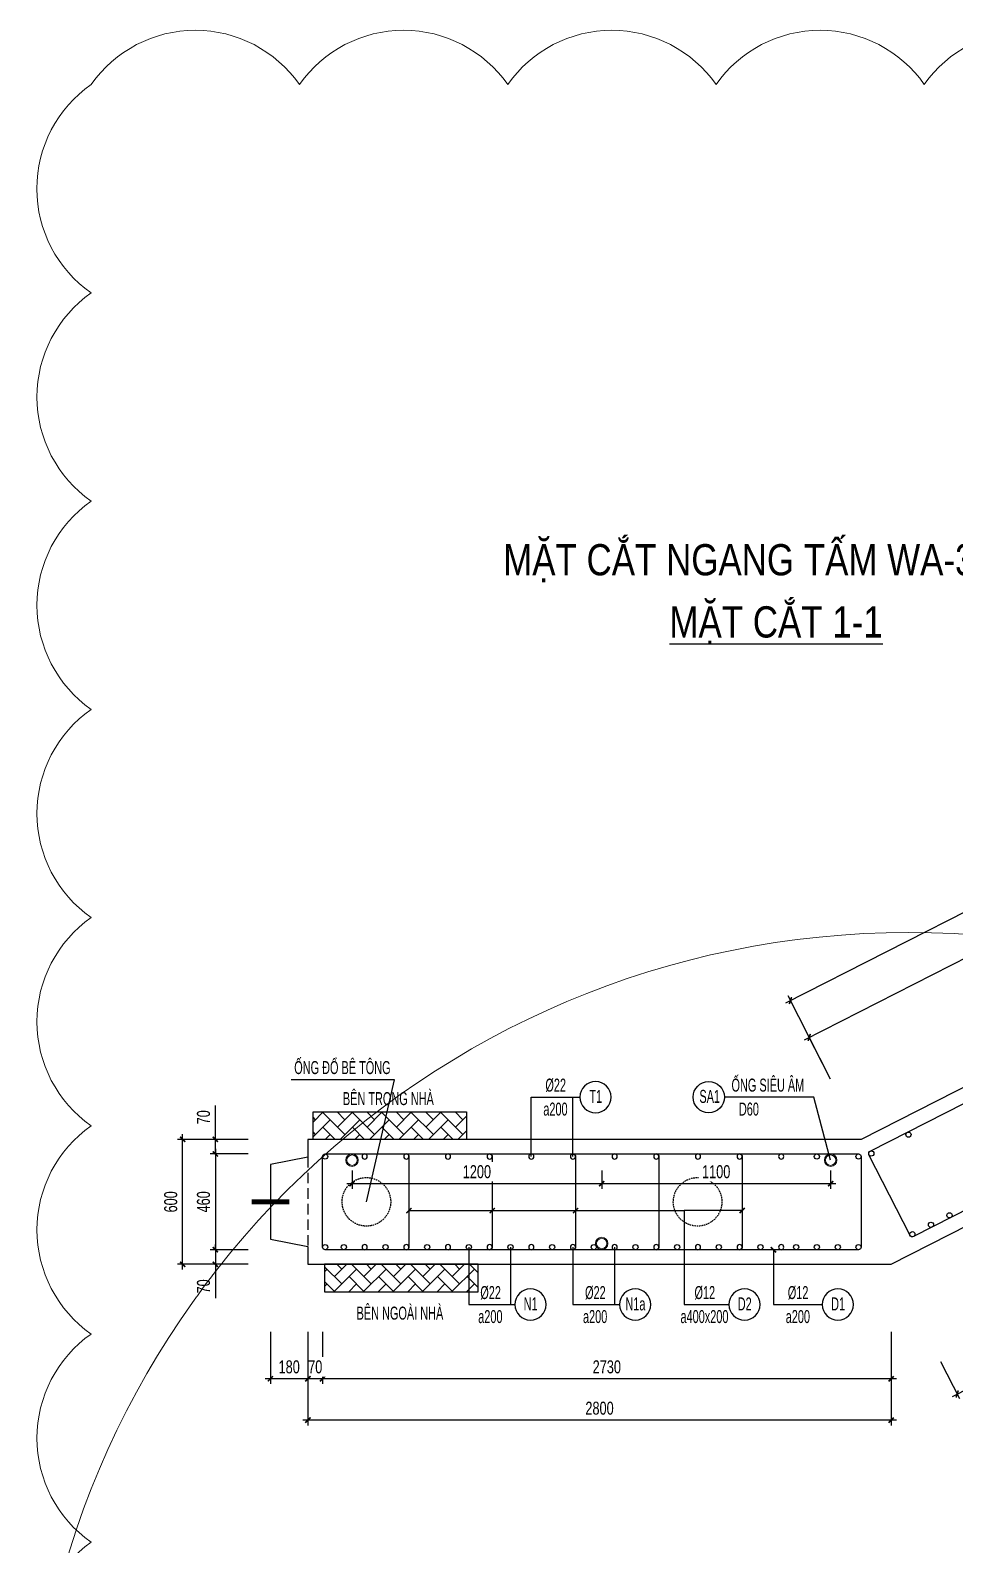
# Model space of a CAD drawing. Header units: millimetres. Extents: x -147841 to 368790, y -162721 to 84261.
# Drawn here: x 328597 to 333035, y -99861 to -92588 of the extents above; entities that cross this region are included whole.
import ezdxf
from ezdxf.enums import TextEntityAlignment as Align

# ---------------------------------------------------------------- set-up
doc = ezdxf.new("R2010")
doc.units = ezdxf.units.MM
doc.header["$LTSCALE"] = 1000
doc.header["$MEASUREMENT"] = 0
doc.header["$PDMODE"] = 1
doc.header["$PDSIZE"] = -10
doc.linetypes.add('DASHED', pattern=[0.75, 0.5, -0.25])
doc.linetypes.add('HIDDEN', pattern=[0.375, 0.25, -0.125])
doc.layers.get('0').update_dxf_attribs({"linetype": 'CONTINUOUS', "lineweight": 18})
doc.layers.get('DEFPOINTS').update_dxf_attribs({"color": 5, "linetype": 'CONTINUOUS', "lineweight": 18})
for name, color, linetype, lineweight in [('0-THAY', 7, 'CONTINUOUS', 18), ('ccu11-Dim', 8, 'CONTINUOUS', 18), ('DIM', 8, 'CONTINUOUS', 18)]:
    doc.layers.add(name, color=color, linetype=linetype, lineweight=lineweight)
for name, color, linetype in [('ccu11-Hatch', 250, 'CONTINUOUS'), ('ccu11-Khuat', 9, 'DASHED'), ('ccu11-Manh', 8, 'CONTINUOUS'), ('ccu11-Thep', 4, 'CONTINUOUS'), ('ccu11-Thepdai', 6, 'CONTINUOUS'), ('KC-Cotthep', 8, 'CONTINUOUS'), ('KC-Dim', 8, 'CONTINUOUS'), ('KC-Text', 31, 'CONTINUOUS'), ('KC-Thay', 7, 'CONTINUOUS')]:
    doc.layers.add(name, color=color, linetype=linetype)
doc.styles.add('ARIAL', font='arial.ttf', dxfattribs={"width": 0.7})
doc.styles.add('ccu11-dim', font='vnsimli.shx', dxfattribs={"width": 0.65, "bigfont": 'bigfont.shx'})
doc.dimstyles.new('2.5-25', dxfattribs={"dimscale": 25, "dimtxt": 2.5, "dimasz": 1, "dimexe": 1, "dimexo": 2, "dimgap": 1, "dimtad": 1, "dimdec": 1, "dimrnd": 5, "dimdsep": 46, "dimtxsty": 'ARIAL', "dimblk": 'ARCHTICK', "dimcen": -1, "dimdle": 1, "dimclrd": 256, "dimclre": 256, "dimclrt": 3, "dimadec": 0, "dimazin": 2, "dimtfac": 0.1, "dimtdec": 1, "dimtmove": 0, "dimatfit": 1, "dimldrblk": 'ARCHTICK', "dimfxl": 1, "dimtvp": 0.833333, "dimtfill": 1, "dimtolj": 1, "dimtzin": 12, "dimarcsym": 0})
doc.dimstyles.new('ccu11-100x4', dxfattribs={"dimscale": 100, "dimtxt": 2.5, "dimasz": 1, "dimexe": 1, "dimexo": 2, "dimgap": 1, "dimtad": 1, "dimdec": 0, "dimlfac": 0.25, "dimdsep": 46, "dimtxsty": 'ccu11-dim', "dimblk": 'ARCHTICK', "dimcen": -1, "dimdle": 1, "dimclrd": 256, "dimclre": 256, "dimclrt": 31, "dimadec": 0, "dimazin": 2, "dimtfac": 0.1, "dimtdec": 0, "dimtmove": 0, "dimatfit": 1, "dimldrblk": 'ARCHTICK', "dimfxl": 1, "dimtvp": 0.833333, "dimtolj": 1, "dimtzin": 12, "dimarcsym": 0})

# ---------------------------------------------------------------- blocks, each defined once
blk = doc.blocks.new('_ARCHTICK')
at = {"color": 0, "linetype": 'ByBlock', "const_width": 0.3}
blk.add_lwpolyline([(-0.5, -0.5), (0.5, 0.5)], dxfattribs=at)
blk = doc.blocks.new('*D730')
at = {"layer": 'DEFPOINTS', "color": 0, "linetype": 'ByBlock', "ltscale": 30, "transparency": 16777216}
for p in [(336344.8, -95384.8), (336469.8, -95630.4), (332461.8, -97670.3)]:
    blk.add_point(p, dxfattribs=at)
at = {"layer": 'KC-Dim', "linetype": 'ByBlock', "lineweight": -2, "ltscale": 30, "transparency": 16777216}
for p, q in [((332314.5, -97436), (336367, -95373.4)), ((336447.1, -95585.9), (336333.4, -95362.5)), ((332439.1, -97625.7), (332325.4, -97402.3))]:
    blk.add_line(p, q, dxfattribs=at)
at = {"layer": 'KC-Dim', "linetype": 'ByBlock', "lineweight": -2, "ltscale": 30, "transparency": 16777216, "xscale": 25, "yscale": 25, "zscale": 25}
for p, rotation in [((336344.8, -95384.8), 26.97333114051456), ((332336.7, -97424.6), 206.9733311405146)]:
    blk.add_blockref('_ARCHTICK', p, dxfattribs=dict(at, rotation=rotation))
at = {"layer": 'KC-Dim', "color": 3, "linetype": 'ByBlock', "ltscale": 30, "transparency": 16777216, "insert": (334314.9, -96354), "char_height": 62.5, "attachment_point": 5, "rotation": 26.97333, "style": 'ARIAL', "bg_fill": 3, "box_fill_scale": 1.25, "bg_fill_color": 256, "bg_fill_true_color": 13158600, "bg_fill_transparency": 0}
blk.add_mtext('\\A1;4495', dxfattribs=at)
blk = doc.blocks.new('*D737')
at = {"layer": 'DEFPOINTS', "color": 0, "ltscale": 3000, "transparency": 16777216}
for p in [(336317.1, -95176.1), (336532.2, -95598.7), (332461.8, -97670.3)]:
    blk.add_point(p, dxfattribs=at)
at = {"layer": 'DIM', "lineweight": -2, "ltscale": 3000, "transparency": 16777216}
for p, q in [((332224.4, -97259), (336339.4, -95164.7)), ((336509.5, -95554.1), (336305.8, -95153.8)), ((332439.1, -97625.7), (332235.3, -97225.4))]:
    blk.add_line(p, q, dxfattribs=at)
at = {"layer": 'DIM', "lineweight": -2, "ltscale": 3000, "transparency": 16777216, "xscale": 25, "yscale": 25, "zscale": 25}
for p, rotation in [((336317.1, -95176.1), 26.97333114051456), ((332246.7, -97247.7), 206.9733311405146)]:
    blk.add_blockref('_ARCHTICK', p, dxfattribs=dict(at, rotation=rotation))
at = {"layer": 'DIM', "color": 3, "ltscale": 3000, "transparency": 16777216, "insert": (334256.1, -96161.1), "char_height": 62.5, "attachment_point": 5, "rotation": 26.97333, "style": 'ARIAL', "bg_fill": 3, "box_fill_scale": 1.25, "bg_fill_color": 256, "bg_fill_true_color": 13158600, "bg_fill_transparency": 0}
blk.add_mtext('\\A1;4565', dxfattribs=at)
blk = doc.blocks.new('att_thep_2')
blk.add_circle((-300, 0), 300)
at = {"color": 3, "style": 'ARIAL', "width": 0.6}
blk.add_attdef('DK', text='', height=250, dxfattribs=at).set_placement((467, 105), align=Align.CENTER)
at = {"color": 31, "style": 'ARIAL', "width": 0.6}
blk.add_attdef('SH', text='', height=250, dxfattribs=at).set_placement((-281, -111), align=Align.CENTER)
at = {"color": 2, "style": 'ARIAL', "width": 0.6}
blk.add_attdef('KC', text='', height=250, dxfattribs=at).set_placement((472, -355), align=Align.CENTER)
blk = doc.blocks.new('*U738')
at = {"layer": 'ccu11-Thepdai', "flags": 128}
blk.add_lwpolyline([(50, 230), (-37.5, 230, 0.414214), (-50, 217.5), (-50, -114.4), (-50, -217.5, 0.414214), (-37.5, -230), (50, -230)], format="xyb", dxfattribs=at)
blk = doc.blocks.new('*U739')
at = {"layer": 'DIM', "color": 0, "linetype": 'ByBlock', "lineweight": -2, "transparency": 16777216}
for p in [(0, 0), (400, 0), (800, 0), (1200, 0), (1600, 0)]:
    blk.add_blockref('*U738', p, dxfattribs=at)
blk = doc.blocks.new('*U740')
at = {"layer": 'ccu11-Thep'}
blk.add_circle((0, 0), 12.5, dxfattribs=at)
blk = doc.blocks.new('*U741')
at = {"layer": 'KC-Dim', "color": 0, "linetype": 'ByBlock', "lineweight": -2, "transparency": 16777216}
for p in [(0, 0), (200, 0), (400, 0), (600, 0), (800, 0), (1000, 0), (1200, 0), (1400, 0), (1600, 0), (1800, 0), (2000, 0)]:
    blk.add_blockref('*U740', p, dxfattribs=at)
blk = doc.blocks.new('A$C260038B3')
at = {"layer": '0-THAY', "linetype": 'Continuous'}
for radius in [120, 100]:
    blk.add_circle((0, 0), radius, dxfattribs=at)
blk = doc.blocks.new('*U742')
at = {"layer": 'ccu11-Thep'}
blk.add_circle((0, 0), 12.5, dxfattribs=at)
blk = doc.blocks.new('*U743')
at = {"layer": 'KC-Dim', "color": 0, "linetype": 'ByBlock', "lineweight": -2, "transparency": 16777216}
for p in [(0, 0), (200, 0), (400, 0), (600, 0), (800, 0), (1000, 0), (1200, 0), (1400, 0), (1600, 0), (1800, 0), (2000, 0)]:
    blk.add_blockref('*U742', p, dxfattribs=at)
blk = doc.blocks.new('*D744')
at = {"layer": 'DEFPOINTS', "color": 0, "linetype": 'ByBlock', "ltscale": 30, "transparency": 16777216}
for p in [(330141.9, -98014.6), (331340.6, -98014.6), (331340.6, -98127.1)]:
    blk.add_point(p, dxfattribs=at)
at = {"layer": 'KC-Dim', "linetype": 'ByBlock', "lineweight": -2, "ltscale": 30, "transparency": 16777216}
for p, q in [((330141.9, -98064.6), (330141.9, -98152.1)), ((331340.6, -98064.6), (331340.6, -98152.1)), ((330116.9, -98127.1), (331365.6, -98127.1))]:
    blk.add_line(p, q, dxfattribs=at)
at = {"layer": 'KC-Dim', "linetype": 'ByBlock', "lineweight": -2, "ltscale": 30, "transparency": 16777216, "xscale": 25, "yscale": 25, "zscale": 25, "rotation": 180}
blk.add_blockref('_ARCHTICK', (330141.9, -98127.1), dxfattribs=at)
at = {"layer": 'KC-Dim', "linetype": 'ByBlock', "lineweight": -2, "ltscale": 30, "transparency": 16777216, "xscale": 25, "yscale": 25, "zscale": 25}
blk.add_blockref('_ARCHTICK', (331340.6, -98127.1), dxfattribs=at)
at = {"layer": 'KC-Dim', "color": 3, "linetype": 'ByBlock', "ltscale": 30, "transparency": 16777216, "insert": (330741.2, -98070.2), "char_height": 62.5, "attachment_point": 5, "style": 'ARIAL', "bg_fill": 3, "box_fill_scale": 1.25, "bg_fill_color": 256, "bg_fill_true_color": 13158600, "bg_fill_transparency": 0}
blk.add_mtext('\\A1;1200', dxfattribs=at)
blk = doc.blocks.new('*D745')
at = {"layer": 'DEFPOINTS', "color": 0, "linetype": 'ByBlock', "ltscale": 30, "transparency": 16777216}
for p in [(331340.6, -98014.6), (332439.6, -98014.6), (332439.6, -98127.1)]:
    blk.add_point(p, dxfattribs=at)
at = {"layer": 'KC-Dim', "linetype": 'ByBlock', "lineweight": -2, "ltscale": 30, "transparency": 16777216}
for p, q in [((331340.6, -98064.6), (331340.6, -98152.1)), ((332439.6, -98064.6), (332439.6, -98152.1)), ((331315.6, -98127.1), (332464.6, -98127.1))]:
    blk.add_line(p, q, dxfattribs=at)
at = {"layer": 'KC-Dim', "linetype": 'ByBlock', "lineweight": -2, "ltscale": 30, "transparency": 16777216, "xscale": 25, "yscale": 25, "zscale": 25, "rotation": 180}
blk.add_blockref('_ARCHTICK', (331340.6, -98127.1), dxfattribs=at)
at = {"layer": 'KC-Dim', "linetype": 'ByBlock', "lineweight": -2, "ltscale": 30, "transparency": 16777216, "xscale": 25, "yscale": 25, "zscale": 25}
blk.add_blockref('_ARCHTICK', (332439.6, -98127.1), dxfattribs=at)
at = {"layer": 'KC-Dim', "color": 3, "linetype": 'ByBlock', "ltscale": 30, "transparency": 16777216, "insert": (331890.1, -98070.2), "char_height": 62.5, "attachment_point": 5, "style": 'ARIAL', "bg_fill": 3, "box_fill_scale": 1.25, "bg_fill_color": 256, "bg_fill_true_color": 13158600, "bg_fill_transparency": 0}
blk.add_mtext('\\A1;1100', dxfattribs=at)
blk = doc.blocks.new('*D746')
at = {"layer": 'DEFPOINTS', "color": 0, "linetype": 'ByBlock', "ltscale": 30, "transparency": 16777216}
for p in [(330000, -98788.8), (332730, -98838.8), (330000, -99064.4)]:
    blk.add_point(p, dxfattribs=at)
at = {"layer": 'KC-Dim', "linetype": 'ByBlock', "lineweight": -2, "ltscale": 30, "transparency": 16777216}
for p, q in [((330000, -98838.8), (330000, -99089.4)), ((332730, -98888.8), (332730, -99089.4)), ((332755, -99064.4), (329975, -99064.4))]:
    blk.add_line(p, q, dxfattribs=at)
at = {"layer": 'KC-Dim', "linetype": 'ByBlock', "lineweight": -2, "ltscale": 30, "transparency": 16777216, "xscale": 25, "yscale": 25, "zscale": 25, "rotation": 180}
blk.add_blockref('_ARCHTICK', (330000, -99064.4), dxfattribs=at)
at = {"layer": 'KC-Dim', "linetype": 'ByBlock', "lineweight": -2, "ltscale": 30, "transparency": 16777216, "xscale": 25, "yscale": 25, "zscale": 25}
blk.add_blockref('_ARCHTICK', (332730, -99064.4), dxfattribs=at)
at = {"layer": 'KC-Dim', "color": 3, "linetype": 'ByBlock', "ltscale": 30, "transparency": 16777216, "insert": (331365, -99007.5), "char_height": 62.5, "attachment_point": 5, "style": 'ARIAL', "bg_fill": 3, "box_fill_scale": 1.25, "bg_fill_color": 256, "bg_fill_true_color": 13158600, "bg_fill_transparency": 0}
blk.add_mtext('\\A1;2730', dxfattribs=at)
blk = doc.blocks.new('*D747')
at = {"layer": 'DEFPOINTS', "color": 0, "linetype": 'ByBlock', "ltscale": 30, "transparency": 16777216}
for p in [(329328.5, -97914.6), (329693.5, -97914.6), (329693.5, -98514.6)]:
    blk.add_point(p, dxfattribs=at)
at = {"layer": 'KC-Dim', "linetype": 'ByBlock', "lineweight": -2, "ltscale": 30, "transparency": 16777216}
for p, q in [((329328.5, -98539.6), (329328.5, -97889.6)), ((329643.5, -97914.6), (329303.5, -97914.6)), ((329643.5, -98514.6), (329303.5, -98514.6))]:
    blk.add_line(p, q, dxfattribs=at)
at = {"layer": 'KC-Dim', "linetype": 'ByBlock', "lineweight": -2, "ltscale": 30, "transparency": 16777216, "xscale": 25, "yscale": 25, "zscale": 25}
for p, rotation in [((329328.5, -97914.6), 90), ((329328.5, -98514.6), 270)]:
    blk.add_blockref('_ARCHTICK', p, dxfattribs=dict(at, rotation=rotation))
at = {"layer": 'KC-Dim', "color": 3, "linetype": 'ByBlock', "ltscale": 30, "transparency": 16777216, "insert": (329271.6, -98214.6), "char_height": 62.5, "attachment_point": 5, "rotation": 90, "style": 'ARIAL', "bg_fill": 3, "box_fill_scale": 1.25, "bg_fill_color": 256, "bg_fill_true_color": 13158600, "bg_fill_transparency": 0}
blk.add_mtext('\\A1;600', dxfattribs=at)
blk = doc.blocks.new('*D748')
at = {"layer": 'DEFPOINTS', "color": 0, "linetype": 'ByBlock', "ltscale": 30, "transparency": 16777216}
for p in [(329693.5, -97984.6), (329485.7, -98444.6), (329693.5, -98444.6)]:
    blk.add_point(p, dxfattribs=at)
at = {"layer": 'KC-Dim', "linetype": 'ByBlock', "lineweight": -2, "ltscale": 30, "transparency": 16777216}
for p, q in [((329485.7, -97959.6), (329485.7, -98469.6)), ((329643.5, -97984.6), (329460.7, -97984.6)), ((329643.5, -98444.6), (329460.7, -98444.6))]:
    blk.add_line(p, q, dxfattribs=at)
at = {"layer": 'KC-Dim', "linetype": 'ByBlock', "lineweight": -2, "ltscale": 30, "transparency": 16777216, "xscale": 25, "yscale": 25, "zscale": 25}
for p, rotation in [((329485.7, -97984.6), 90), ((329485.7, -98444.6), 270)]:
    blk.add_blockref('_ARCHTICK', p, dxfattribs=dict(at, rotation=rotation))
at = {"layer": 'KC-Dim', "color": 3, "linetype": 'ByBlock', "ltscale": 30, "transparency": 16777216, "insert": (329428.8, -98214.6), "char_height": 62.5, "attachment_point": 5, "rotation": 90, "style": 'ARIAL', "bg_fill": 3, "box_fill_scale": 1.25, "bg_fill_color": 256, "bg_fill_true_color": 13158600, "bg_fill_transparency": 0}
blk.add_mtext('\\A1;460', dxfattribs=at)
blk = doc.blocks.new('*D749')
at = {"layer": 'DEFPOINTS', "color": 0, "linetype": 'ByBlock', "ltscale": 30, "transparency": 16777216}
for p in [(329485.7, -97914.6), (329693.5, -97914.6), (329693.5, -97984.6)]:
    blk.add_point(p, dxfattribs=at)
at = {"layer": 'KC-Dim', "linetype": 'ByBlock', "lineweight": -2, "ltscale": 30, "transparency": 16777216}
for p, q in [((329485.7, -97914.6), (329485.7, -97752.4)), ((329643.5, -97914.6), (329460.7, -97914.6)), ((329485.7, -97984.6), (329485.7, -97914.6)), ((329643.5, -97984.6), (329460.7, -97984.6)), ((329485.7, -97984.6), (329485.7, -98009.6))]:
    blk.add_line(p, q, dxfattribs=at)
at = {"layer": 'KC-Dim', "linetype": 'ByBlock', "lineweight": -2, "ltscale": 30, "transparency": 16777216, "xscale": 25, "yscale": 25, "zscale": 25}
for p, rotation in [((329485.7, -97914.6), 270), ((329485.7, -97984.6), 90)]:
    blk.add_blockref('_ARCHTICK', p, dxfattribs=dict(at, rotation=rotation))
at = {"layer": 'KC-Dim', "color": 3, "linetype": 'ByBlock', "ltscale": 30, "transparency": 16777216, "insert": (329428.8, -97808.5), "char_height": 62.5, "attachment_point": 5, "rotation": 90, "style": 'ARIAL', "bg_fill": 3, "box_fill_scale": 1.25, "bg_fill_color": 256, "bg_fill_true_color": 13158600, "bg_fill_transparency": 0}
blk.add_mtext('\\A1;70', dxfattribs=at)
blk = doc.blocks.new('*D750')
at = {"layer": 'DEFPOINTS', "color": 0, "linetype": 'ByBlock', "ltscale": 30, "transparency": 16777216}
for p in [(329693.5, -98444.6), (329485.7, -98514.6), (329693.5, -98514.6)]:
    blk.add_point(p, dxfattribs=at)
at = {"layer": 'KC-Dim', "linetype": 'ByBlock', "lineweight": -2, "ltscale": 30, "transparency": 16777216}
for p, q in [((329643.5, -98444.6), (329460.7, -98444.6)), ((329485.7, -98444.6), (329485.7, -98419.6)), ((329485.7, -98444.6), (329485.7, -98514.6)), ((329643.5, -98514.6), (329460.7, -98514.6)), ((329485.7, -98514.6), (329485.7, -98676.8))]:
    blk.add_line(p, q, dxfattribs=at)
at = {"layer": 'KC-Dim', "linetype": 'ByBlock', "lineweight": -2, "ltscale": 30, "transparency": 16777216, "xscale": 25, "yscale": 25, "zscale": 25}
for p, rotation in [((329485.7, -98444.6), 270), ((329485.7, -98514.6), 90)]:
    blk.add_blockref('_ARCHTICK', p, dxfattribs=dict(at, rotation=rotation))
at = {"layer": 'KC-Dim', "color": 3, "linetype": 'ByBlock', "ltscale": 30, "transparency": 16777216, "insert": (329428.8, -98620.7), "char_height": 62.5, "attachment_point": 5, "rotation": 90, "style": 'ARIAL', "bg_fill": 3, "box_fill_scale": 1.25, "bg_fill_color": 256, "bg_fill_true_color": 13158600, "bg_fill_transparency": 0}
blk.add_mtext('\\A1;70', dxfattribs=at)
blk = doc.blocks.new('*D751')
at = {"layer": 'DEFPOINTS', "color": 0, "ltscale": 3000, "transparency": 16777216}
for p in [(329930, -98788.8), (330000, -98788.8)]:
    blk.add_point(p, dxfattribs=at)
at = {"layer": 'KC-Dim', "lineweight": -2, "ltscale": 3000, "transparency": 16777216}
for p, q in [((329930, -98838.8), (329930, -99089.4)), ((330000, -98838.8), (330000, -99089.4)), ((330025, -99064.4), (329905, -99064.4))]:
    blk.add_line(p, q, dxfattribs=at)
at = {"layer": 'KC-Dim', "lineweight": -2, "ltscale": 3000, "transparency": 16777216, "xscale": 25, "yscale": 25, "zscale": 25, "rotation": 180}
blk.add_blockref('_ARCHTICK', (329930, -99064.4), dxfattribs=at)
at = {"layer": 'KC-Dim', "lineweight": -2, "ltscale": 3000, "transparency": 16777216, "xscale": 25, "yscale": 25, "zscale": 25}
blk.add_blockref('_ARCHTICK', (330000, -99064.4), dxfattribs=at)
at = {"layer": 'KC-Dim', "color": 3, "ltscale": 3000, "transparency": 16777216, "insert": (329965, -99007.5), "char_height": 62.5, "attachment_point": 5, "style": 'ARIAL', "bg_fill": 3, "box_fill_scale": 1.25, "bg_fill_color": 256, "bg_fill_true_color": 13158600, "bg_fill_transparency": 0}
blk.add_mtext('\\A1;70', dxfattribs=at)
at = {"layer": 'DEFPOINTS', "color": 0, "ltscale": 3000, "transparency": 16777216}
blk.add_point((329930, -99064.4), dxfattribs=at)
blk = doc.blocks.new('*D752')
at = {"layer": 'DEFPOINTS', "color": 0, "ltscale": 3000, "transparency": 16777216}
for p in [(329750, -98788.8), (329930, -98788.8)]:
    blk.add_point(p, dxfattribs=at)
at = {"layer": 'KC-Dim', "lineweight": -2, "ltscale": 3000, "transparency": 16777216}
for p, q in [((329750, -98838.8), (329750, -99089.4)), ((329930, -98838.8), (329930, -99089.4)), ((329955, -99064.4), (329725, -99064.4))]:
    blk.add_line(p, q, dxfattribs=at)
at = {"layer": 'KC-Dim', "color": 3, "ltscale": 3000, "transparency": 16777216, "insert": (329840, -99007.5), "char_height": 62.5, "attachment_point": 5, "style": 'ARIAL', "bg_fill": 3, "box_fill_scale": 1.25, "bg_fill_color": 256, "bg_fill_true_color": 13158600, "bg_fill_transparency": 0}
blk.add_mtext('\\A1;180', dxfattribs=at)
at = {"layer": 'DEFPOINTS', "color": 0, "ltscale": 3000, "transparency": 16777216}
blk.add_point((329750, -99064.4), dxfattribs=at)
at = {"layer": 'KC-Dim', "lineweight": -2, "ltscale": 3000, "transparency": 16777216, "xscale": 25, "yscale": 25, "zscale": 25, "rotation": 180}
blk.add_blockref('_ARCHTICK', (329750, -99064.4), dxfattribs=at)
at = {"layer": 'KC-Dim', "lineweight": -2, "ltscale": 3000, "transparency": 16777216, "xscale": 25, "yscale": 25, "zscale": 25}
blk.add_blockref('_ARCHTICK', (329930, -99064.4), dxfattribs=at)
blk = doc.blocks.new('*D753')
at = {"layer": 'DEFPOINTS', "color": 0, "ltscale": 3000, "transparency": 16777216}
for p in [(329930, -98788.8), (332730, -98788.8), (329930, -99263)]:
    blk.add_point(p, dxfattribs=at)
at = {"layer": 'DIM', "lineweight": -2, "ltscale": 3000, "transparency": 16777216}
for p, q in [((329930, -98838.8), (329930, -99288)), ((332730, -98838.8), (332730, -99288)), ((332755, -99263), (329905, -99263))]:
    blk.add_line(p, q, dxfattribs=at)
at = {"layer": 'DIM', "lineweight": -2, "ltscale": 3000, "transparency": 16777216, "xscale": 25, "yscale": 25, "zscale": 25, "rotation": 180}
blk.add_blockref('_ARCHTICK', (329930, -99263), dxfattribs=at)
at = {"layer": 'DIM', "lineweight": -2, "ltscale": 3000, "transparency": 16777216, "xscale": 25, "yscale": 25, "zscale": 25}
blk.add_blockref('_ARCHTICK', (332730, -99263), dxfattribs=at)
at = {"layer": 'DIM', "color": 3, "ltscale": 3000, "transparency": 16777216, "insert": (331330, -99206), "char_height": 62.5, "attachment_point": 5, "style": 'ARIAL', "bg_fill": 3, "box_fill_scale": 1.25, "bg_fill_color": 256, "bg_fill_true_color": 13158600, "bg_fill_transparency": 0}
blk.add_mtext('\\A1;2800', dxfattribs=at)
blk = doc.blocks.new('*D754')
at = {"layer": 'DEFPOINTS', "color": 0, "ltscale": 3000, "transparency": 16777216}
for p in [(336928.7, -96377.7), (337245.6, -97000.5), (332730, -98514.6)]:
    blk.add_point(p, dxfattribs=at)
at = {"layer": 'KC-Dim', "lineweight": -2, "ltscale": 3000, "transparency": 16777216}
for p, q in [((337166.3, -96844.6), (337257, -97022.8)), ((333024.7, -99148.7), (337267.9, -96989.2)), ((332967.6, -98981.4), (333058.3, -99159.7))]:
    blk.add_line(p, q, dxfattribs=at)
at = {"layer": 'KC-Dim', "lineweight": -2, "ltscale": 3000, "transparency": 16777216, "xscale": 25, "yscale": 25, "zscale": 25}
for p, rotation in [((337245.6, -97000.5), 26.97333113893115), ((333047, -99137.4), 206.9733311389311)]:
    blk.add_blockref('_ARCHTICK', p, dxfattribs=dict(at, rotation=rotation))
at = {"layer": 'KC-Dim', "color": 3, "ltscale": 3000, "transparency": 16777216, "insert": (335120.5, -98018.2), "char_height": 62.5, "attachment_point": 5, "rotation": 26.97333, "style": 'ARIAL', "bg_fill": 3, "box_fill_scale": 1.25, "bg_fill_color": 256, "bg_fill_true_color": 13158600, "bg_fill_transparency": 0}
blk.add_mtext('\\A1;4710', dxfattribs=at)
blk = doc.blocks.new('*D770')
at = {"layer": 'DEFPOINTS', "color": 0, "linetype": 'ByBlock', "ltscale": 30, "transparency": 16777216}
for p in [(336344.8, -99343.5), (336469.8, -99589.2), (332461.8, -101629)]:
    blk.add_point(p, dxfattribs=at)
at = {"layer": 'KC-Dim', "linetype": 'ByBlock', "lineweight": -2, "ltscale": 30, "transparency": 16777216}
for p, q in [((332314.5, -101394.7), (336367, -99332.2)), ((336447.1, -99544.6), (336333.4, -99321.3)), ((332439.1, -101584.5), (332325.4, -101361.1))]:
    blk.add_line(p, q, dxfattribs=at)
at = {"layer": 'KC-Dim', "linetype": 'ByBlock', "lineweight": -2, "ltscale": 30, "transparency": 16777216, "xscale": 25, "yscale": 25, "zscale": 25}
for p, rotation in [((336344.8, -99343.5), 26.97333114050561), ((332336.7, -101383.4), 206.9733311405056)]:
    blk.add_blockref('_ARCHTICK', p, dxfattribs=dict(at, rotation=rotation))
at = {"layer": 'KC-Dim', "color": 3, "linetype": 'ByBlock', "ltscale": 30, "transparency": 16777216, "insert": (334314.9, -100312.7), "char_height": 62.5, "attachment_point": 5, "rotation": 26.97333, "style": 'ARIAL', "bg_fill": 3, "box_fill_scale": 1.25, "bg_fill_color": 256, "bg_fill_true_color": 13158600, "bg_fill_transparency": 0}
blk.add_mtext('\\A1;4495', dxfattribs=at)
blk = doc.blocks.new('*D777')
at = {"layer": 'DEFPOINTS', "color": 0, "ltscale": 3000, "transparency": 16777216}
for p in [(336317.1, -99134.8), (336532.2, -99557.4), (332461.8, -101629)]:
    blk.add_point(p, dxfattribs=at)
at = {"layer": 'DIM', "lineweight": -2, "ltscale": 3000, "transparency": 16777216}
for p, q in [((332224.4, -101217.8), (336339.4, -99123.5)), ((336509.5, -99512.9), (336305.8, -99112.6)), ((332439.1, -101584.5), (332235.3, -101184.1))]:
    blk.add_line(p, q, dxfattribs=at)
at = {"layer": 'DIM', "lineweight": -2, "ltscale": 3000, "transparency": 16777216, "xscale": 25, "yscale": 25, "zscale": 25}
for p, rotation in [((336317.1, -99134.8), 26.97333114050561), ((332246.7, -101206.4), 206.9733311405056)]:
    blk.add_blockref('_ARCHTICK', p, dxfattribs=dict(at, rotation=rotation))
at = {"layer": 'DIM', "color": 3, "ltscale": 3000, "transparency": 16777216, "insert": (334256.1, -100119.9), "char_height": 62.5, "attachment_point": 5, "rotation": 26.97333, "style": 'ARIAL', "bg_fill": 3, "box_fill_scale": 1.25, "bg_fill_color": 256, "bg_fill_true_color": 13158600, "bg_fill_transparency": 0}
blk.add_mtext('\\A1;4565', dxfattribs=at)

msp = doc.modelspace()

# ---------------------------------------------------------------- hatches: boundary and pattern name
at = {"layer": 'ccu11-Hatch', "ltscale": 3000}
h = msp.add_hatch(dxfattribs=at)
h.set_pattern_fill('AR-HBONE', color=256, scale=12.5, style=0)
h.set_pattern_definition([(45, (262897.304, -110017.76), (6e-15, 70.710678), [150, -50]), (135, (262932.66, -109982.403), (6e-15, 70.710678), [150, -50])])
h.paths.add_polyline_path([(330691.3, -97783.01), (329954.55, -97783.01), (329954.55, -97914.61), (330691.3, -97914.61)])
h = msp.add_hatch(dxfattribs=at)
h.set_pattern_fill('AR-HBONE', color=256, scale=12.5, style=0)
h.set_pattern_definition([(315, (262952.933, -86411.453), (6e-15, -70.710678), [150, -50]), (225, (262988.29, -86446.81), (6e-15, -70.710678), [150, -50])])
h.paths.add_polyline_path([(330746.93, -98646.2), (330010.18, -98646.2), (330010.18, -98514.61), (330746.93, -98514.61)])

# ---------------------------------------------------------------- linework, layer by layer
for points in [[(329954.55, -97783.01), (330691.3, -97783.01), (330691.3, -97914.61), (329954.55, -97914.61)], [(330010.18, -98646.2), (330746.93, -98646.2), (330746.93, -98514.61), (330010.18, -98514.61)]]:
    msp.add_lwpolyline(points, close=True, dxfattribs=at)
at = {"layer": 'ccu11-Khuat', "ltscale": 0.1}
msp.add_line((329930.02, -97999.61), (329930.02, -98429.61), dxfattribs=at)
at = {"layer": 'ccu11-Thep'}
for centre in [(332634.68, -97982.46), (330012.52, -97997.11), (332373.62, -97997.11), (332573.62, -97997.11), (332831.99, -98370.14), (330012.52, -98432.11), (330102.52, -98432.11), (330302.52, -98432.11), (330502.52, -98432.11), (330702.52, -98432.11), (330902.52, -98432.11), (331102.52, -98432.11), (331302.52, -98432.11), (331502.52, -98432.11), (331702.52, -98432.11), (331902.52, -98432.11), (332102.52, -98432.11), (332273.62, -98432.11), (332373.62, -98432.11), (332473.62, -98432.11), (332573.62, -98432.11)]:
    msp.add_circle(centre, 12.5, dxfattribs=at)
at = {"layer": 'ccu11-Thep', "linetype": 'HIDDEN', "ltscale": 0.03}
for centre in [(330210.83, -98214.61), (331800.78, -98214.61, 242.3)]:
    msp.add_circle(centre, 116.6, dxfattribs=at)
at = {"layer": 'ccu11-Thepdai'}
for points in [[(332629.01, -97971.32), (336614.75, -95942.82, -0.4142136), (336631.56, -95948.29), (336828.87, -96335.97, -0.4142136), (336823.4, -96352.78), (332837.66, -98381.28, -0.4142136), (332820.85, -98375.81), (332623.54, -97988.13, -0.4142136)], [(332573.62, -98444.61), (330012.52, -98444.61, -0.4142136), (330000.02, -98432.11), (330000.02, -97997.11, -0.4142136), (330012.52, -97984.61), (332573.62, -97984.61, -0.4142136), (332586.12, -97997.11), (332586.12, -98432.11, -0.4142136)]]:
    msp.add_lwpolyline(points, format="xyb", close=True, dxfattribs=at)
at = {"layer": 'KC-Thay', "flags": 128}
msp.add_lwpolyline([(329930.02, -98514.61), (332730.02, -98514.61), (336928.67, -96377.75), (336890.12, -96301.99), (337034.66, -96189.16), (336871.38, -95868.32), (336695.08, -95918.77), (336656.53, -95843.02), (332586.12, -97914.61), (329930.02, -97914.61), (329930.02, -97999.61), (329750.02, -98034.61), (329750.02, -98394.61), (329930.02, -98429.61), (329930.02, -98514.61)], dxfattribs=at)

# ---------------------------------------------------------------- block references
at = {"layer": 'ccu11-Dim', "ltscale": 3000, "extrusion": (0, 0, -1), "xscale": 0.25, "yscale": 0.25, "zscale": -0.25}
for p in [(-330141.92, -98014.61), (-332439.55, -98014.61), (-331340.56, -98414.61)]:
    msp.add_blockref('A$C260038B3', p, dxfattribs=at)
at = {"layer": 'DIM', "xscale": -1}
msp.add_blockref('*U739', (331965.02, -98214.61), dxfattribs=at)
at = {"layer": 'KC-Cotthep'}
ref = msp.add_blockref('att_thep_2', (331235.79, -97711.56), dxfattribs=dict(at, xscale=-0.25, yscale=0.25, zscale=0.25))
ref.add_attrib('KC', 'a200', dxfattribs={"layer": '0', "color": 2, "height": 62.5, "style": 'ARIAL', "width": 0.6}).set_placement((331118.44, -97800.39), align=Align.CENTER)
ref.add_attrib('DK', '%%C22', dxfattribs={"layer": '0', "color": 2, "height": 62.5, "style": 'ARIAL', "width": 0.6}).set_placement((331119.53, -97685.21), align=Align.CENTER)
ref.add_attrib('SH', 'T1', dxfattribs={"layer": '0', "color": 31, "height": 62.5, "style": 'ARIAL', "width": 0.6}).set_placement((331311.82, -97739.43), align=Align.CENTER)
ref = msp.add_blockref('att_thep_2', (331951.23, -98707.98), dxfattribs=dict(at, xscale=-0.25, yscale=0.25, zscale=0.25))
ref.add_attrib('KC', 'a400x200', dxfattribs={"layer": '0', "color": 2, "height": 62.5, "style": 'ARIAL', "width": 0.6}).set_placement((331833.88, -98796.8), align=Align.CENTER)
ref.add_attrib('DK', '%%C12', dxfattribs={"layer": '0', "color": 215, "height": 62.5, "style": 'ARIAL', "width": 0.6}).set_placement((331835.48, -98681.63), align=Align.CENTER)
ref.add_attrib('SH', 'D2', dxfattribs={"layer": '0', "color": 31, "height": 62.5, "style": 'ARIAL', "width": 0.6}).set_placement((332027.06, -98735.85), align=Align.CENTER)
ref = msp.add_blockref('att_thep_2', (332399.55, -98707.98), dxfattribs=dict(at, xscale=-0.25, yscale=0.25, zscale=0.25))
ref.add_attrib('KC', 'a200', dxfattribs={"layer": '0', "color": 2, "height": 62.5, "style": 'ARIAL', "width": 0.6}).set_placement((332282.2, -98796.8), align=Align.CENTER)
ref.add_attrib('DK', '%%C12', dxfattribs={"layer": '0', "color": 215, "height": 62.5, "style": 'ARIAL', "width": 0.6}).set_placement((332283.31, -98681.63), align=Align.CENTER)
ref.add_attrib('SH', 'D1', dxfattribs={"layer": '0', "color": 31, "height": 62.5, "style": 'ARIAL', "width": 0.6}).set_placement((332475.37, -98735.85), align=Align.CENTER)
at = {"layer": 'KC-Dim', "xscale": -1}
for name, p in [('*U743', (332202.52, -97997.11)), ('*U741', (332202.52, -98432.11))]:
    msp.add_blockref(name, p, dxfattribs=at)

# ---------------------------------------------------------------- texts
at = {"layer": 'KC-Text', "color": 3, "style": 'ARIAL', "width": 0.8}
msp.add_text('MẶT CẮT NGANG TẤM WA-3 (SL:01)', height=150, dxfattribs=at).set_placement((332296.82, -95205.69), align=Align.CENTER)
at = {"layer": 'KC-Text', "color": 1, "style": 'ARIAL'}
for s, height, width, p in [('%%UMẶT CẮT 1-1', 150, 0.8, (332177.63, -95504.27)), ('BÊN TRONG NHÀ', 62.5, 0.6, (330316.08, -97750.05))]:
    msp.add_text(s, height=height, dxfattribs=dict(at, width=width)).set_placement(p, align=Align.CENTER)
at = {"layer": 'KC-Text', "color": 1, "style": 'ARIAL', "width": 0.6}
msp.add_text('ỐNG ĐỔ BÊ TÔNG', height=62.5, dxfattribs=at).set_placement((329864.21, -97601))

# ---------------------------------------------------------------- dimensions: what is measured, and where the dimension line sits
at = {"layer": 'KC-Dim', "linetype": 'ByBlock', "ltscale": 30}
dim = msp.add_linear_dim(base=(329328.53, -97914.61), p1=(329693.53, -98514.61), p2=(329693.53, -97914.61), angle=90, dimstyle='2.5-25', dxfattribs=at)
dim.commit()
dim.dimension.update_dxf_attribs({"geometry": '*D747', "text_midpoint": (329271.61, -98214.61)})

# ---------------------------------------------------------------- leaders
at = {"layer": 'ccu11-Manh', "ltscale": 3000}
for points, override in [([(330415.02, -98256.31), (331736.13, -98256.31), (331736.13, -98707.98)], {"dimasz": 0.25, "dimtad": 0}), ([(330815.02, -98256.31), (331736.13, -98256.31), (331736.13, -98707.98)], {"dimasz": 0.25, "dimgap": 1, "dimtad": 0}), ([(331215.02, -98256.31), (331736.13, -98256.31), (331736.13, -98707.98)], {"dimasz": 0.25, "dimtad": 0}), ([(332015.02, -98256.31), (331736.13, -98256.31), (331736.13, -98707.98)], {"dimasz": 0.25, "dimtad": 0}), ([(332164.89, -98444.61), (332164.89, -98707.98), (332399.55, -98707.98)], {"dimasz": 0.25, "dimtad": 0})]:
    msp.add_leader(points, dimstyle='ccu11-100x4', override=override, dxfattribs=at)
at = {"layer": 'ccu11-Manh', "ltscale": 10}
for points in [[(331736.13, -98256.31), (331736.13, -98707.98), (331952.44, -98707.98)], [(330702.52, -98432.11), (330702.52, -98707.98), (330923.29, -98707.98)], [(330902.52, -98432.11), (330902.52, -98707.98), (330923.32, -98707.98)], [(331202.52, -98432.11), (331202.52, -98707.98), (331426.27, -98707.98)], [(331402.52, -98432.11), (331402.52, -98707.98), (331426.31, -98707.98)]]:
    msp.add_leader(points, dimstyle='ccu11-100x4', override={"dimgap": 1, "dimtad": 0, "dimldrblk": 'None'}, dxfattribs=at)

# ---------------------------------------------------------------- next in the draw order: dimensions: what is measured, and where the dimension line sits
at = {"layer": 'KC-Dim', "linetype": 'ByBlock', "ltscale": 30}
for base, p1, p2, angle, picture, middle in [((336344.77, -95384.78), (332461.76, -97670.26), (336469.79, -95630.42), 26.973331, '*D730', (334314.94, -96353.98)), ((329485.68, -98444.61), (329693.53, -97984.61), (329693.53, -98444.61), 90, '*D748', (329428.77, -98214.61)), ((330000.02, -99064.4), (332730.02, -98838.77), (330000.02, -98788.77), 180, '*D746', (331365.02, -99007.47))]:
    dim = msp.add_linear_dim(base=base, p1=p1, p2=p2, angle=angle, dimstyle='2.5-25', dxfattribs=at)
    dim.commit()
    dim.dimension.update_dxf_attribs({"geometry": picture, "text_midpoint": middle})
dim = msp.add_linear_dim(base=(331340.56, -98127.13), p1=(330141.92, -98014.61), p2=(331340.56, -98014.61), dimstyle='2.5-25', dxfattribs=at)
dim.commit()
dim.dimension.update_dxf_attribs({"geometry": '*D744', "text_midpoint": (330741.24, -98070.22)})

# ---------------------------------------------------------------- next in the draw order: linework, layer by layer
at = {"layer": 'ccu11-Manh'}
msp.add_lwpolyline([(330210.83, -98214.61), (330346.3, -97628.02), (329849.76, -97628.02)], dxfattribs=at)
at = {"layer": 'ccu11-Thep', "const_width": 25}
msp.add_lwpolyline([(329660.02, -98214.61), (329840.02, -98214.61)], dxfattribs=at)

# ---------------------------------------------------------------- next in the draw order: dimensions: what is measured, and where the dimension line sits
at = {"layer": 'DIM', "ltscale": 3000}
dim = msp.add_linear_dim(base=(336317.1, -95176.07), p1=(332461.76, -97670.26), p2=(336532.17, -95598.67), angle=26.973331, dimstyle='2.5-25', dxfattribs=at)
dim.commit()
dim.dimension.update_dxf_attribs({"geometry": '*D737', "text_midpoint": (334256.08, -96161.15)})
at = {"layer": 'KC-Dim', "linetype": 'ByBlock', "ltscale": 30}
for base, p1, p2, picture, middle in [((329485.68, -97914.61), (329693.53, -97984.61), (329693.53, -97914.61), '*D749', (329428.77, -97808.52)), ((329485.68, -98514.61), (329693.53, -98444.61), (329693.53, -98514.61), '*D750', (329428.77, -98620.69))]:
    dim = msp.add_linear_dim(base=base, p1=p1, p2=p2, angle=90, dimstyle='2.5-25', dxfattribs=at)
    dim.commit()
    dim.dimension.update_dxf_attribs({"geometry": picture, "text_midpoint": middle})
dim = msp.add_linear_dim(base=(332439.55, -98127.13), p1=(331340.56, -98014.61), p2=(332439.55, -98014.61), dimstyle='2.5-25', dxfattribs=at)
dim.commit()
dim.dimension.update_dxf_attribs({"geometry": '*D745', "text_midpoint": (331890.06, -98070.22)})
at = {"layer": 'KC-Dim', "ltscale": 3000}
dim = msp.add_linear_dim(base=(329930.02, -99064.4), p1=(330000.02, -98788.77), p2=(329930.02, -98788.77), angle=180, dimstyle='2.5-25', dxfattribs=at)
dim.commit()
dim.dimension.update_dxf_attribs({"geometry": '*D751', "text_midpoint": (329965.02, -99064.4), "dimtype": 160})

# ---------------------------------------------------------------- next in the draw order: leaders
at = {"layer": 'ccu11-Manh', "ltscale": 10}
for points in [[(331002.52, -97997.11), (331002.52, -97711.56), (331235.75, -97711.56)], [(331202.52, -97997.11), (331202.52, -97711.56), (331235.79, -97711.56)]]:
    msp.add_leader(points, dimstyle='ccu11-100x4', override={"dimgap": 1, "dimtad": 0, "dimldrblk": 'None'}, dxfattribs=at)

# ---------------------------------------------------------------- next in the draw order: block references
at = {"layer": 'KC-Cotthep'}
ref = msp.add_blockref('att_thep_2', (331929.24, -97711.57), dxfattribs=dict(at, xscale=0.25, yscale=0.25, zscale=0.25))
ref.add_attrib('KC', 'D60', dxfattribs={"layer": '0', "color": 2, "height": 62.5, "style": 'ARIAL', "width": 0.6}).set_placement((332047.2, -97800.4), align=Align.CENTER)
ref.add_attrib('DK', 'ỐNG SIÊU ÂM', dxfattribs={"layer": '0', "color": 15, "height": 62.5, "style": 'ARIAL', "width": 0.6}).set_placement((332138.3, -97685.22), align=Align.CENTER)
ref.add_attrib('SH', 'SA1', dxfattribs={"layer": '0', "color": 31, "height": 62.5, "style": 'ARIAL', "width": 0.6}).set_placement((331858.99, -97739.44), align=Align.CENTER)

# ---------------------------------------------------------------- next in the draw order: dimensions: what is measured, and where the dimension line sits
at = {"layer": 'KC-Dim', "ltscale": 3000}
dim = msp.add_linear_dim(base=(329750.02, -99064.4), p1=(329930.02, -98788.77), p2=(329750.02, -98788.77), angle=180, dimstyle='2.5-25', override={"dimtmove": 1}, dxfattribs=at)
dim.commit()
dim.dimension.update_dxf_attribs({"geometry": '*D752', "text_midpoint": (329840.02, -99064.4), "dimtype": 160})

# ---------------------------------------------------------------- next in the draw order: leaders
at = {"layer": 'ccu11-Manh', "ltscale": 10}
msp.add_leader([(332439.55, -98014.61), (332358.52, -97711.57), (331929.24, -97711.57)], dimstyle='ccu11-100x4', override={"dimgap": 1, "dimtad": 0, "dimldrblk": 'None'}, dxfattribs=at)

# ---------------------------------------------------------------- next in the draw order: dimensions: what is measured, and where the dimension line sits
at = {"layer": 'DIM', "ltscale": 3000}
dim = msp.add_linear_dim(base=(329930.02, -99262.95), p1=(332730.02, -98788.77), p2=(329930.02, -98788.77), angle=180, dimstyle='2.5-25', dxfattribs=at)
dim.commit()
dim.dimension.update_dxf_attribs({"geometry": '*D753', "text_midpoint": (331330.02, -99206.04)})

# ---------------------------------------------------------------- next in the draw order: block references
at = {"layer": 'KC-Cotthep'}
ref = msp.add_blockref('att_thep_2', (330923.29, -98707.98), dxfattribs=dict(at, xscale=-0.25, yscale=0.25, zscale=0.25))
ref.add_attrib('KC', 'a200', dxfattribs={"layer": '0', "color": 2, "height": 62.5, "style": 'ARIAL', "width": 0.6}).set_placement((330805.93, -98796.8), align=Align.CENTER)
ref.add_attrib('DK', '%%C22', dxfattribs={"layer": '0', "color": 2, "height": 62.5, "style": 'ARIAL', "width": 0.6}).set_placement((330807.02, -98681.63), align=Align.CENTER)
ref.add_attrib('SH', 'N1', dxfattribs={"layer": '0', "color": 31, "height": 62.5, "style": 'ARIAL', "width": 0.6}).set_placement((330999.31, -98735.85), align=Align.CENTER)
ref = msp.add_blockref('att_thep_2', (331426.27, -98707.98), dxfattribs=dict(at, xscale=-0.25, yscale=0.25, zscale=0.25))
ref.add_attrib('KC', 'a200', dxfattribs={"layer": '0', "color": 2, "height": 62.5, "style": 'ARIAL', "width": 0.6}).set_placement((331308.92, -98796.8), align=Align.CENTER)
ref.add_attrib('DK', '%%C22', dxfattribs={"layer": '0', "color": 2, "height": 62.5, "style": 'ARIAL', "width": 0.6}).set_placement((331310, -98681.63), align=Align.CENTER)
ref.add_attrib('SH', 'N1a', dxfattribs={"layer": '0', "color": 31, "height": 62.5, "style": 'ARIAL', "width": 0.6}).set_placement((331502.3, -98735.85), align=Align.CENTER)

# ---------------------------------------------------------------- next in the draw order: texts
at = {"layer": 'KC-Text', "color": 1, "style": 'ARIAL', "width": 0.6}
msp.add_text('BÊN NGOÀI NHÀ', height=62.5, dxfattribs=at).set_placement((330371.7, -98780.35), align=Align.CENTER)

# ---------------------------------------------------------------- next in the draw order: dimensions: what is measured, and where the dimension line sits
at = {"layer": 'KC-Dim', "ltscale": 3000}
dim = msp.add_aligned_dim(p1=(332730.02, -98514.61), p2=(336928.67, -96377.75), distance=-698.78, dimstyle='2.5-25', override={"dimfxl": 7, "dimfxlon": 1}, dxfattribs=at)
dim.commit()
dim.dimension.update_dxf_attribs({"geometry": '*D754', "text_midpoint": (335120.49, -98018.22)})
at = {"layer": 'KC-Dim', "linetype": 'ByBlock', "ltscale": 30}
dim = msp.add_linear_dim(base=(336344.77, -99343.54), p1=(332461.76, -101629.03), p2=(336469.79, -99589.19), angle=26.973331, dimstyle='2.5-25', dxfattribs=at)
dim.commit()
dim.dimension.update_dxf_attribs({"geometry": '*D770', "text_midpoint": (334314.94, -100312.74)})

# ---------------------------------------------------------------- next in the draw order: linework, layer by layer
at = {"layer": 'ccu11-Thep'}
for centre in [(332812.92, -97891.75), (332921.11, -98324.78), (333010.23, -98279.43)]:
    msp.add_circle(centre, 12.5, dxfattribs=at)

# ---------------------------------------------------------------- next in the draw order: dimensions: what is measured, and where the dimension line sits
at = {"layer": 'DIM', "ltscale": 3000}
dim = msp.add_linear_dim(base=(336317.1, -99134.84), p1=(332461.76, -101629.03), p2=(336532.17, -99557.44), angle=26.973331, dimstyle='2.5-25', dxfattribs=at)
dim.commit()
dim.dimension.update_dxf_attribs({"geometry": '*D777', "text_midpoint": (334256.08, -100119.92)})

# ---------------------------------------------------------------- next in the draw order: linework, layer by layer
at = {"layer": 'DEFPOINTS', "color": 1, "flags": 128}
msp.add_lwpolyline([(328889.35, -100849.42, -0.5205671), (328889.35, -99849.42, -0.5205671), (328889.35, -98849.42, -0.5205671), (328889.35, -97849.42, -0.5205671), (328889.35, -96849.42, -0.5205671), (328889.35, -95849.42, -0.5205671), (328889.35, -94849.42, -0.5205671), (328889.35, -93849.42, -0.5205671), (328889.35, -92848.23, -0.5205671), (329889.35, -92848.23, -0.5205671), (330889.35, -92848.23, -0.5205671), (331889.35, -92848.23, -0.5205671), (332889.35, -92848.23, -0.5205671), (333889.35, -92848.23, -0.5205671)], format="xyb", dxfattribs=at)
at = {"layer": 'DEFPOINTS', "ltscale": 3000}
msp.add_circle((332815.67, -101139.64), 4218.61, dxfattribs=at)

doc.saveas('drawing.dxf')
